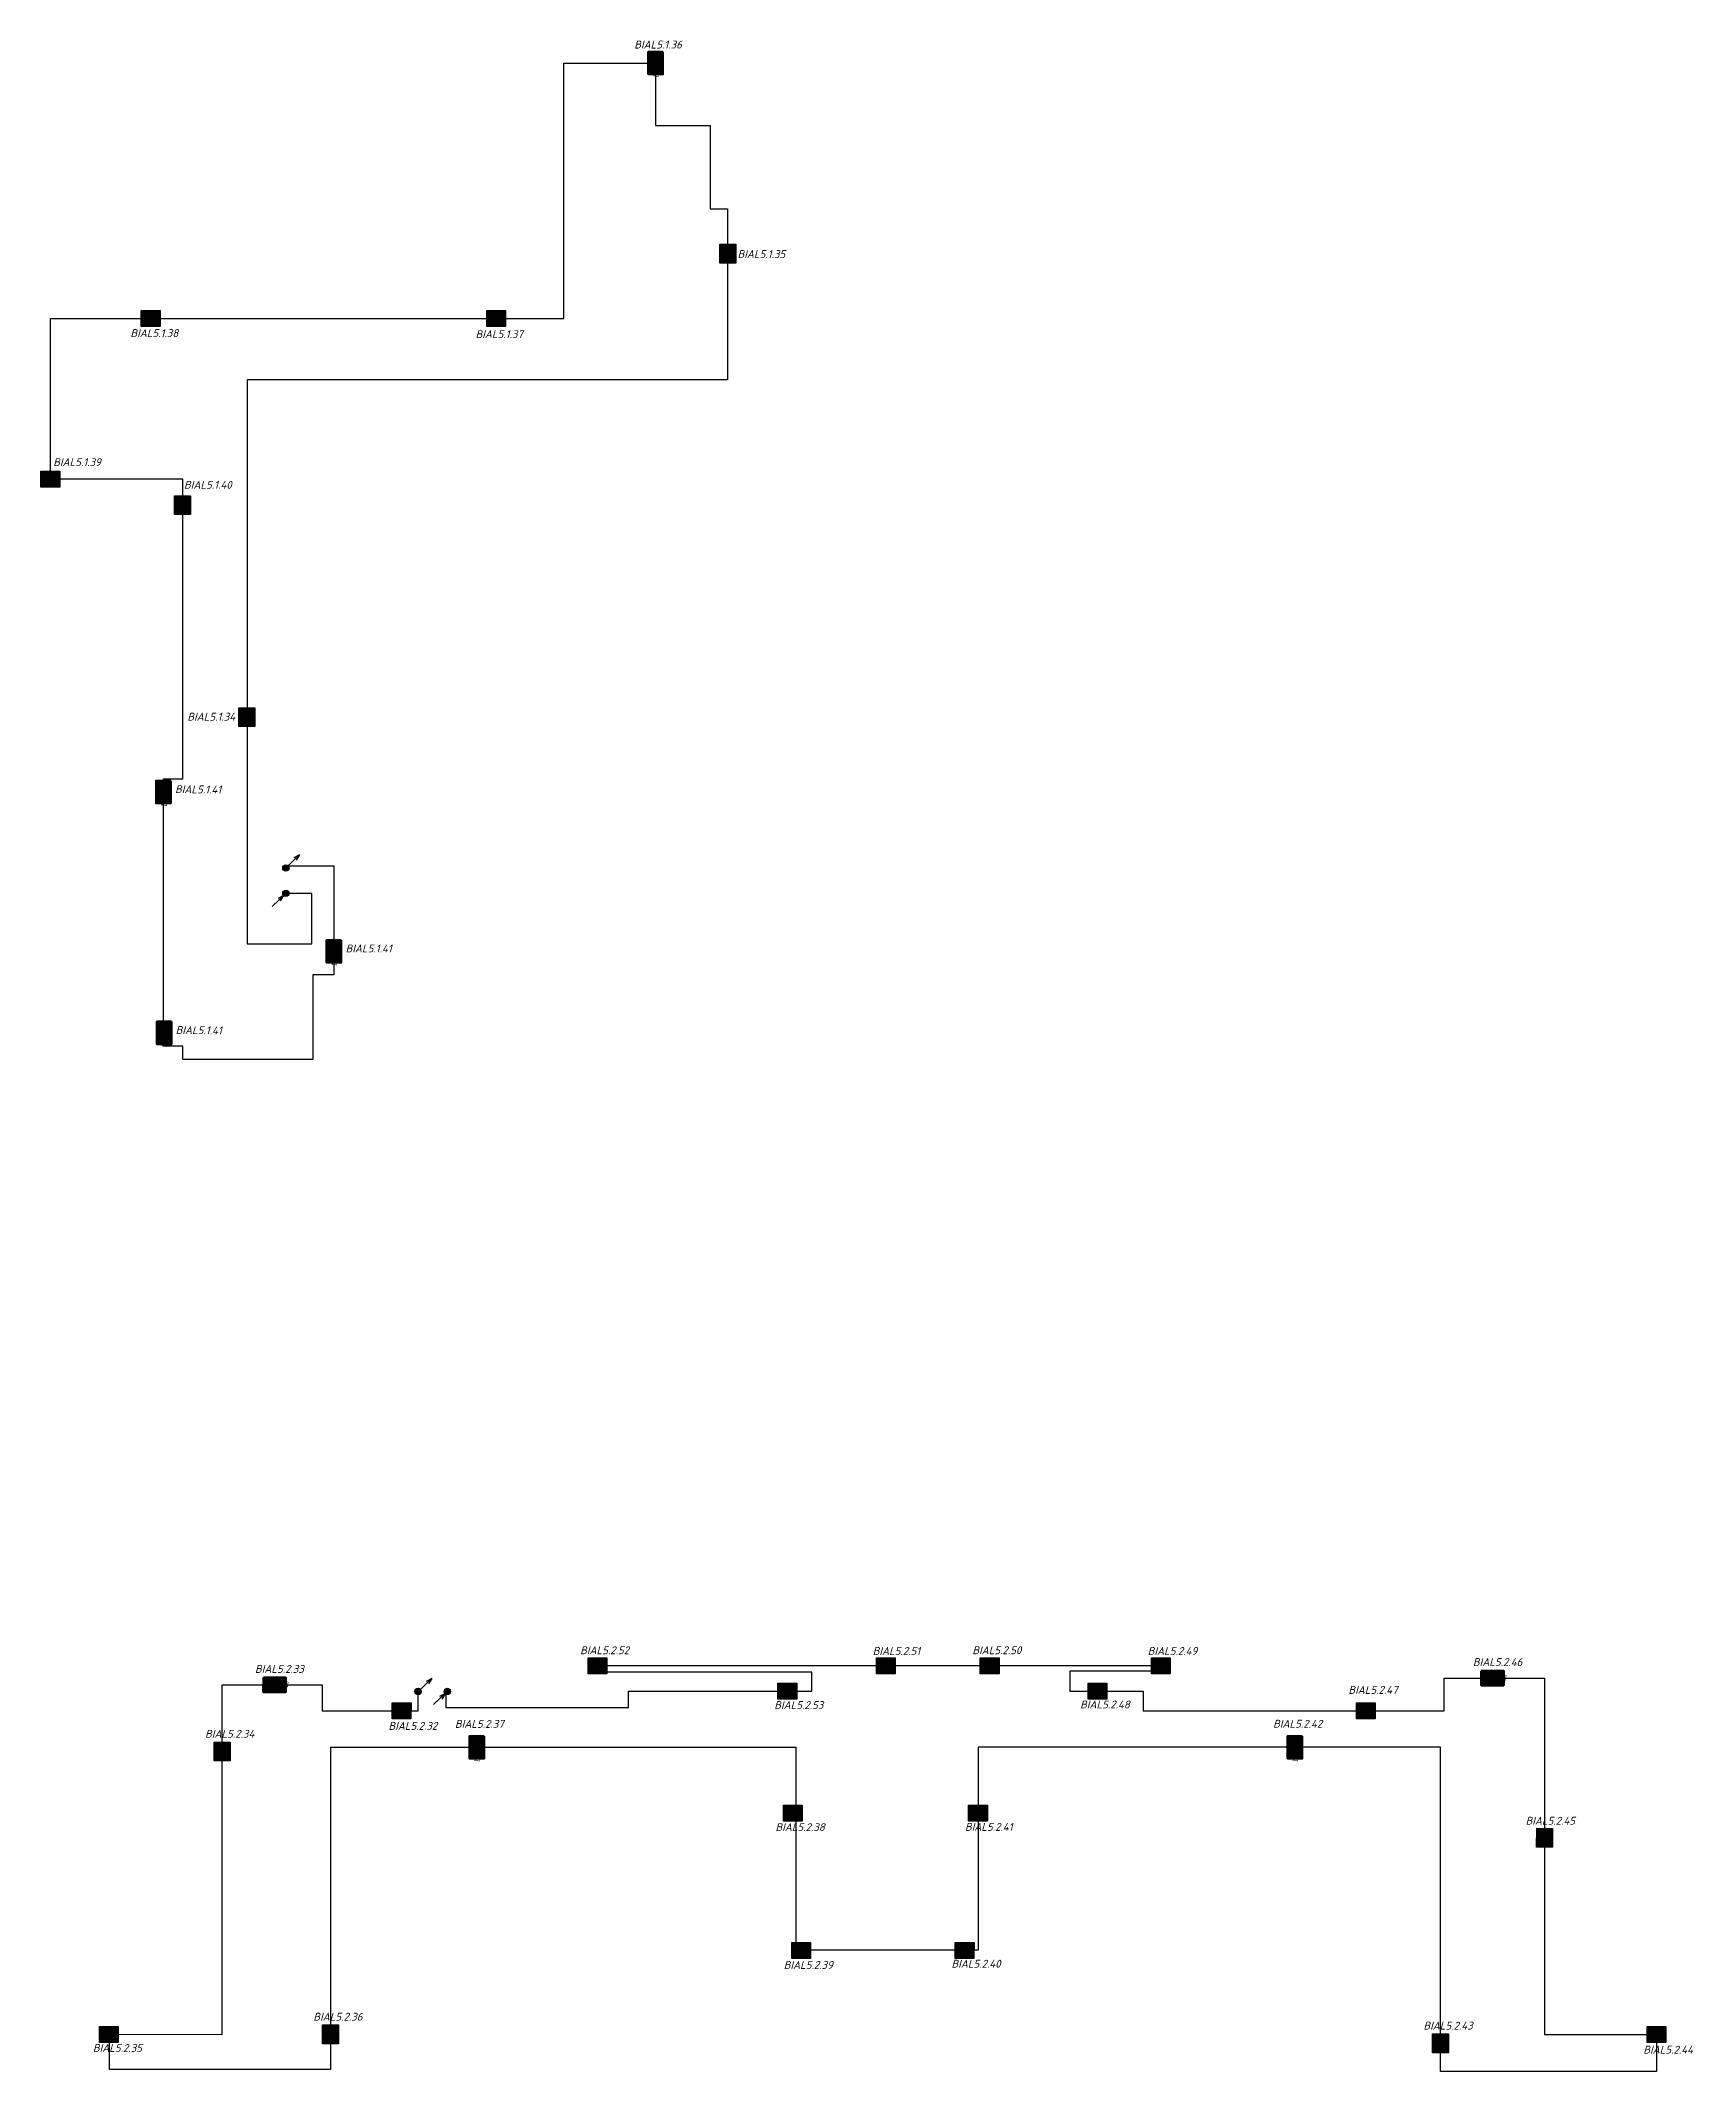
# Model space of a CAD drawing. Extents: x -36024 to 901374, y -269512 to -2349.
# Drawn here: x 463767 to 516185, y -267671 to -203261 of the extents above; entities that cross this region are included whole.
import ezdxf

# ---------------------------------------------------------------- set-up
doc = ezdxf.new("R2010")
doc.units = 0
doc.header["$LTSCALE"] = 100
doc.linetypes.add('ACAD_ISO02W100', pattern=[15, 12, -3])
for name, color, linetype, lineweight in [('00-Штамп', 7, 'Continuous', 0), ('cc_ПС', 6, 'пс  -V-V-V-V-V-V-V-', 30), ('Радио', 5, 'Continuous', 30)]:
    doc.layers.add(name, color=color, linetype=linetype, lineweight=lineweight)
doc.layers.add('_СОУЭ Оповещение_световое', color=1, linetype='Continuous')
doc.layers.add('ODG - Проводка', color=3, linetype='Continuous')
doc.styles.add('OlympDesign', font='isocpeui.ttf', dxfattribs={"height": 250})
doc.styles.get("Standard").update_dxf_attribs({"font": 'arial.ttf'})
doc.linetypes.add('пс  -V-V-V-V-V-V-V-', pattern='A,20,-0.2,["V",Standard,S=3,R=0,X=1,Y=-1.5],-5', length=25.2)

# ---------------------------------------------------------------- blocks, each defined once
blk = doc.blocks.new('*U120')
at = {"linetype": 'Continuous', "lineweight": 20, "true_color": 0xffffff}
h = blk.add_hatch(color=7, dxfattribs=at)
h.dxf.hatch_style = 1
h.paths.add_polyline_path([(200, -972), (200, 39), (-994, 39), (-994, -972)])
at = {"color": 1, "linetype": 'Continuous', "lineweight": 30}
blk.add_lwpolyline([(-992, 40), (202, 40), (202, -972), (-992, -972)], close=True, dxfattribs=at)
blk.add_lwpolyline([(124, -448, 0, 244, 0), (-364, -448, 0, 0, 0), (-890, -448, 0, 0, 0)], format="xyseb", dxfattribs=at)
at = {"style": 'OlympDesign'}
blk.add_attdef('НУМЕРАЦИЯ', (-1495, 611), '', height=500, dxfattribs=at)
at = {"color": 6, "lineweight": 20, "style": 'OlympDesign', "flags": 1}
for tag, p in [('ПОМЕЩЕНИЕ', (1645, -43)), ('ИД', (2550, -400))]:
    blk.add_attdef(tag, p, '', height=250, dxfattribs=at)
at = {"color": 2, "linetype": 'Continuous', "lineweight": 30, "style": 'OlympDesign', "width": 0.8, "flags": 1}
blk.add_attdef('ID', (2010, -411), '', height=250, dxfattribs=at)
blk = doc.blocks.new('*U121')
at = {"linetype": 'Continuous', "lineweight": 20, "true_color": 0xffffff}
h = blk.add_hatch(color=7, dxfattribs=at)
h.dxf.hatch_style = 1
h.paths.add_polyline_path([(-15, 709), (-15, -223), (1418, -210), (1418, 722)])
at = {"color": 1, "linetype": 'Continuous', "lineweight": 50}
blk.add_lwpolyline([(-15, 709), (1418, 722), (1418, -210), (-15, -223)], close=True, dxfattribs=at)
at = {"color": 1, "linetype": 'Continuous', "lineweight": 30, "insert": (100, 455), "char_height": 300, "attachment_point": 1, "style": 'OlympDesign'}
blk.add_mtext_dynamic_manual_height_columns('ВЫХОД', width=642.49, gutter_width=25, heights=[0], dxfattribs=at)
at = {"style": 'OlympDesign'}
blk.add_attdef('НУМЕРАЦИЯ', (-547, 1004), '', height=500, rotation=90, dxfattribs=at)
at = {"color": 6, "lineweight": 20, "style": 'OlympDesign', "flags": 1}
for tag, p in [('ПОМЕЩЕНИЕ', (1645, -43)), ('ИД', (2550, -400))]:
    blk.add_attdef(tag, p, '', height=250, dxfattribs=at)
blk = doc.blocks.new('*U122')
at = {"linetype": 'Continuous', "lineweight": 20, "true_color": 0xffffff}
h = blk.add_hatch(color=7, dxfattribs=at)
h.dxf.hatch_style = 1
h.paths.add_polyline_path([(200, -972), (200, 39), (-994, 39), (-994, -972)])
at = {"color": 1, "linetype": 'Continuous', "lineweight": 30}
blk.add_lwpolyline([(-992, 40), (202, 40), (202, -972), (-992, -972)], close=True, dxfattribs=at)
blk.add_lwpolyline([(124, -448, 0, 244, 0), (-364, -448, 0, 0, 0), (-890, -448, 0, 0, 0)], format="xyseb", dxfattribs=at)
at = {"style": 'OlympDesign'}
blk.add_attdef('НУМЕРАЦИЯ', (473, 611), '', height=500, dxfattribs=at)
at = {"color": 6, "lineweight": 20, "style": 'OlympDesign', "flags": 1}
for tag, p in [('ПОМЕЩЕНИЕ', (1645, -43)), ('ИД', (2550, -400))]:
    blk.add_attdef(tag, p, '', height=250, dxfattribs=at)
at = {"color": 2, "linetype": 'Continuous', "lineweight": 30, "style": 'OlympDesign', "width": 0.8, "flags": 1}
blk.add_attdef('ID', (2010, -411), '', height=250, dxfattribs=at)
blk = doc.blocks.new('*U123')
at = {"linetype": 'Continuous', "lineweight": 20, "true_color": 0xffffff}
h = blk.add_hatch(color=7, dxfattribs=at)
h.dxf.hatch_style = 1
h.paths.add_polyline_path([(196, -973), (201, 39), (-994, 43), (-998, -968)])
at = {"color": 1, "linetype": 'Continuous', "lineweight": 30}
blk.add_lwpolyline([(-994, 43), (201, 39), (196, -973), (-998, -968)], close=True, dxfattribs=at)
blk.add_lwpolyline([(-889, -440, 0, 244, 0), (-401, -442, 0, 0, 0), (125, -444, 0, 0, 0)], format="xyseb", dxfattribs=at)
at = {"color": 6, "lineweight": 20, "style": 'OlympDesign', "flags": 1}
for tag, p in [('ПОМЕЩЕНИЕ', (1643, -44)), ('ИД', (2549, -401))]:
    blk.add_attdef(tag, p, '', height=250, dxfattribs=at)
at = {"style": 'OlympDesign'}
blk.add_attdef('НУМЕРАЦИЯ', (-1228, -1671), '', height=500, dxfattribs=at)
at = {"color": 2, "linetype": 'Continuous', "lineweight": 30, "style": 'OlympDesign', "width": 0.8, "flags": 1}
blk.add_attdef('ID', (2008, -419), '', height=250, rotation=359.76857, dxfattribs=at)
blk = doc.blocks.new('*U124')
at = {"linetype": 'Continuous', "lineweight": 20, "true_color": 0xffffff}
h = blk.add_hatch(color=7, dxfattribs=at)
h.dxf.hatch_style = 1
h.paths.add_polyline_path([(-15, 709), (-15, -223), (1418, -210), (1418, 722)])
at = {"color": 1, "linetype": 'Continuous', "lineweight": 50}
blk.add_lwpolyline([(-15, 709), (1418, 722), (1418, -210), (-15, -223)], close=True, dxfattribs=at)
at = {"color": 1, "linetype": 'Continuous', "lineweight": 30, "insert": (100, 455), "char_height": 300, "attachment_point": 1, "style": 'OlympDesign'}
blk.add_mtext_dynamic_manual_height_columns('ВЫХОД', width=642.49, gutter_width=25, heights=[0], dxfattribs=at)
at = {"style": 'OlympDesign'}
blk.add_attdef('НУМЕРАЦИЯ', (-527, -1142), '', height=500, rotation=90, dxfattribs=at)
at = {"color": 6, "lineweight": 20, "style": 'OlympDesign', "flags": 1}
for tag, p in [('ПОМЕЩЕНИЕ', (1645, -43)), ('ИД', (2550, -400))]:
    blk.add_attdef(tag, p, '', height=250, dxfattribs=at)
blk = doc.blocks.new('*U130')
at = {"linetype": 'Continuous', "lineweight": 20, "true_color": 0xffffff}
h = blk.add_hatch(color=7, dxfattribs=at)
h.dxf.hatch_style = 1
h.paths.add_polyline_path([(200, -972), (200, 39), (-994, 39), (-994, -972)])
at = {"color": 1, "linetype": 'Continuous', "lineweight": 30}
blk.add_lwpolyline([(-992, 40), (202, 40), (202, -972), (-992, -972)], close=True, dxfattribs=at)
blk.add_lwpolyline([(124, -448, 0, 244, 0), (-364, -448, 0, 0, 0), (-890, -448, 0, 0, 0)], format="xyseb", dxfattribs=at)
at = {"color": 6, "lineweight": 20, "style": 'OlympDesign', "flags": 1}
for tag, p in [('ПОМЕЩЕНИЕ', (1645, -43)), ('ИД', (2550, -400))]:
    blk.add_attdef(tag, p, '', height=250, dxfattribs=at)
at = {"style": 'OlympDesign'}
blk.add_attdef('НУМЕРАЦИЯ', (-1408, -1565), '', height=500, dxfattribs=at)
at = {"color": 2, "linetype": 'Continuous', "lineweight": 30, "style": 'OlympDesign', "width": 0.8, "flags": 1}
blk.add_attdef('ID', (2010, -411), '', height=250, dxfattribs=at)
blk = doc.blocks.new('*U126')
at = {"linetype": 'Continuous', "lineweight": 20, "true_color": 0xffffff}
h = blk.add_hatch(color=7, dxfattribs=at)
h.dxf.hatch_style = 1
h.paths.add_polyline_path([(196, -973), (201, 39), (-994, 43), (-998, -968)])
at = {"color": 1, "linetype": 'Continuous', "lineweight": 30}
blk.add_lwpolyline([(-994, 43), (201, 39), (196, -973), (-998, -968)], close=True, dxfattribs=at)
blk.add_lwpolyline([(-889, -440, 0, 244, 0), (-401, -442, 0, 0, 0), (125, -444, 0, 0, 0)], format="xyseb", dxfattribs=at)
at = {"style": 'OlympDesign'}
blk.add_attdef('НУМЕРАЦИЯ', (-1228, 227), '', height=500, dxfattribs=at)
at = {"color": 6, "lineweight": 20, "style": 'OlympDesign', "flags": 1}
for tag, p in [('ПОМЕЩЕНИЕ', (1643, -44)), ('ИД', (2549, -401))]:
    blk.add_attdef(tag, p, '', height=250, dxfattribs=at)
at = {"color": 2, "linetype": 'Continuous', "lineweight": 30, "style": 'OlympDesign', "width": 0.8, "flags": 1}
blk.add_attdef('ID', (2008, -419), '', height=250, rotation=359.76857, dxfattribs=at)
blk = doc.blocks.new('*U127')
at = {"linetype": 'Continuous', "lineweight": 20, "true_color": 0xffffff}
h = blk.add_hatch(color=7, dxfattribs=at)
h.dxf.hatch_style = 1
h.paths.add_polyline_path([(200, -972), (200, 39), (-994, 39), (-994, -972)])
at = {"color": 1, "linetype": 'Continuous', "lineweight": 30}
blk.add_lwpolyline([(-992, 40), (202, 40), (202, -972), (-992, -972)], close=True, dxfattribs=at)
blk.add_lwpolyline([(124, -448, 0, 244, 0), (-364, -448, 0, 0, 0), (-890, -448, 0, 0, 0)], format="xyseb", dxfattribs=at)
at = {"style": 'OlympDesign'}
blk.add_attdef('НУМЕРАЦИЯ', (-1495, 272), '', height=500, dxfattribs=at)
at = {"color": 6, "lineweight": 20, "style": 'OlympDesign', "flags": 1}
for tag, p in [('ПОМЕЩЕНИЕ', (1645, -43)), ('ИД', (2550, -400))]:
    blk.add_attdef(tag, p, '', height=250, dxfattribs=at)
at = {"color": 2, "linetype": 'Continuous', "lineweight": 30, "style": 'OlympDesign', "width": 0.8, "flags": 1}
blk.add_attdef('ID', (2010, -411), '', height=250, dxfattribs=at)
blk = doc.blocks.new('*U128')
at = {"linetype": 'Continuous', "lineweight": 20, "true_color": 0xffffff}
h = blk.add_hatch(color=7, dxfattribs=at)
h.dxf.hatch_style = 1
h.paths.add_polyline_path([(196, -973), (201, 39), (-994, 43), (-998, -968)])
at = {"color": 1, "linetype": 'Continuous', "lineweight": 30}
blk.add_lwpolyline([(-994, 43), (201, 39), (196, -973), (-998, -968)], close=True, dxfattribs=at)
blk.add_lwpolyline([(-889, -440, 0, 244, 0), (-401, -442, 0, 0, 0), (125, -444, 0, 0, 0)], format="xyseb", dxfattribs=at)
at = {"color": 6, "lineweight": 20, "style": 'OlympDesign', "flags": 1}
for tag, p in [('ПОМЕЩЕНИЕ', (1643, -44)), ('ИД', (2549, -401))]:
    blk.add_attdef(tag, p, '', height=250, dxfattribs=at)
at = {"style": 'OlympDesign'}
blk.add_attdef('НУМЕРАЦИЯ', (-1228, -1595), '', height=500, dxfattribs=at)
at = {"color": 2, "linetype": 'Continuous', "lineweight": 30, "style": 'OlympDesign', "width": 0.8, "flags": 1}
blk.add_attdef('ID', (2008, -419), '', height=250, rotation=359.76857, dxfattribs=at)
blk = doc.blocks.new('*U129')
at = {"linetype": 'Continuous', "lineweight": 20, "true_color": 0xffffff}
h = blk.add_hatch(color=7, dxfattribs=at)
h.dxf.hatch_style = 1
h.paths.add_polyline_path([(200, -972), (200, 39), (-994, 39), (-994, -972)])
at = {"color": 1, "linetype": 'Continuous', "lineweight": 30}
blk.add_lwpolyline([(-992, 40), (202, 40), (202, -972), (-992, -972)], close=True, dxfattribs=at)
blk.add_lwpolyline([(124, -448, 0, 244, 0), (-364, -448, 0, 0, 0), (-890, -448, 0, 0, 0)], format="xyseb", dxfattribs=at)
at = {"color": 6, "lineweight": 20, "style": 'OlympDesign', "flags": 1}
for tag, p in [('ПОМЕЩЕНИЕ', (1645, -43)), ('ИД', (2550, -400))]:
    blk.add_attdef(tag, p, '', height=250, dxfattribs=at)
at = {"style": 'OlympDesign'}
blk.add_attdef('НУМЕРАЦИЯ', (-1495, -1557), '', height=500, dxfattribs=at)
at = {"color": 2, "linetype": 'Continuous', "lineweight": 30, "style": 'OlympDesign', "width": 0.8, "flags": 1}
blk.add_attdef('ID', (2010, -411), '', height=250, dxfattribs=at)
blk = doc.blocks.new('*U198')
at = {"linetype": 'Continuous', "lineweight": 20, "true_color": 0xffffff}
h = blk.add_hatch(color=7, dxfattribs=at)
h.dxf.hatch_style = 1
h.paths.add_polyline_path([(-15, 709), (-15, -223), (1418, -210), (1418, 722)])
at = {"color": 1, "linetype": 'Continuous', "lineweight": 50}
blk.add_lwpolyline([(-15, 709), (1418, 722), (1418, -210), (-15, -223)], close=True, dxfattribs=at)
at = {"color": 1, "linetype": 'Continuous', "lineweight": 30, "insert": (100, 455), "char_height": 300, "attachment_point": 1, "style": 'OlympDesign'}
blk.add_mtext_dynamic_manual_height_columns('ВЫХОД', width=642.49, gutter_width=25, heights=[0], dxfattribs=at)
at = {"style": 'OlympDesign'}
blk.add_attdef('НУМЕРАЦИЯ', (-209, -1113), '', height=500, rotation=90, dxfattribs=at)
at = {"color": 6, "lineweight": 20, "style": 'OlympDesign', "flags": 1}
for tag, p in [('ПОМЕЩЕНИЕ', (1645, -43)), ('ИД', (2550, -400))]:
    blk.add_attdef(tag, p, '', height=250, dxfattribs=at)
blk = doc.blocks.new('*U166')
at = {"linetype": 'Continuous', "lineweight": 20, "true_color": 0xffffff}
h = blk.add_hatch(color=7, dxfattribs=at)
h.dxf.hatch_style = 1
h.paths.add_polyline_path([(-15, 709), (-15, -223), (1418, -210), (1418, 722)])
at = {"color": 1, "linetype": 'Continuous', "lineweight": 50}
blk.add_lwpolyline([(-15, 709), (1418, 722), (1418, -210), (-15, -223)], close=True, dxfattribs=at)
at = {"color": 1, "linetype": 'Continuous', "lineweight": 30, "insert": (100, 455), "char_height": 300, "attachment_point": 1, "style": 'OlympDesign'}
blk.add_mtext_dynamic_manual_height_columns('ВЫХОД', width=642.49, gutter_width=25, heights=[0], dxfattribs=at)
at = {"style": 'OlympDesign'}
blk.add_attdef('НУМЕРАЦИЯ', (759, 987), '', height=500, rotation=90, dxfattribs=at)
at = {"color": 6, "lineweight": 20, "style": 'OlympDesign', "flags": 1}
for tag, p in [('ПОМЕЩЕНИЕ', (1645, -43)), ('ИД', (2550, -400))]:
    blk.add_attdef(tag, p, '', height=250, dxfattribs=at)
blk = doc.blocks.new('*U199')
at = {"linetype": 'Continuous', "lineweight": 20, "true_color": 0xffffff}
h = blk.add_hatch(color=7, dxfattribs=at)
h.dxf.hatch_style = 1
h.paths.add_polyline_path([(200, -972), (200, 39), (-994, 39), (-994, -972)])
at = {"color": 1, "linetype": 'Continuous', "lineweight": 30}
blk.add_lwpolyline([(-992, 40), (202, 40), (202, -972), (-992, -972)], close=True, dxfattribs=at)
blk.add_lwpolyline([(124, -448, 0, 244, 0), (-364, -448, 0, 0, 0), (-890, -448, 0, 0, 0)], format="xyseb", dxfattribs=at)
at = {"color": 6, "lineweight": 20, "style": 'OlympDesign', "flags": 1}
for tag, p in [('ПОМЕЩЕНИЕ', (1645, -43)), ('ИД', (2550, -400))]:
    blk.add_attdef(tag, p, '', height=250, dxfattribs=at)
at = {"style": 'OlympDesign'}
blk.add_attdef('НУМЕРАЦИЯ', (-671, -1085), '', height=500, dxfattribs=at)
at = {"color": 2, "linetype": 'Continuous', "lineweight": 30, "style": 'OlympDesign', "width": 0.8, "flags": 1}
blk.add_attdef('ID', (2010, -411), '', height=250, dxfattribs=at)
blk = doc.blocks.new('*U195')
at = {"linetype": 'Continuous', "lineweight": 20, "true_color": 0xffffff}
h = blk.add_hatch(color=7, dxfattribs=at)
h.dxf.hatch_style = 1
h.paths.add_polyline_path([(200, -972), (200, 39), (-994, 39), (-994, -972)])
at = {"color": 1, "linetype": 'Continuous', "lineweight": 30}
blk.add_lwpolyline([(-992, 40), (202, 40), (202, -972), (-992, -972)], close=True, dxfattribs=at)
blk.add_lwpolyline([(124, -448, 0, 244, 0), (-364, -448, 0, 0, 0), (-890, -448, 0, 0, 0)], format="xyseb", dxfattribs=at)
at = {"style": 'OlympDesign'}
blk.add_attdef('НУМЕРАЦИЯ', (-213, 368), '', height=500, dxfattribs=at)
at = {"color": 6, "lineweight": 20, "style": 'OlympDesign', "flags": 1}
for tag, p in [('ПОМЕЩЕНИЕ', (1645, -43)), ('ИД', (2550, -400))]:
    blk.add_attdef(tag, p, '', height=250, dxfattribs=at)
at = {"color": 2, "linetype": 'Continuous', "lineweight": 30, "style": 'OlympDesign', "width": 0.8, "flags": 1}
blk.add_attdef('ID', (2010, -411), '', height=250, dxfattribs=at)
blk = doc.blocks.new('*U196')
at = {"linetype": 'Continuous', "lineweight": 20, "true_color": 0xffffff}
h = blk.add_hatch(color=7, dxfattribs=at)
h.dxf.hatch_style = 1
h.paths.add_polyline_path([(200, -972), (200, 39), (-994, 39), (-994, -972)])
at = {"color": 1, "linetype": 'Continuous', "lineweight": 30}
blk.add_lwpolyline([(-992, 40), (202, 40), (202, -972), (-992, -972)], close=True, dxfattribs=at)
blk.add_lwpolyline([(124, -448, 0, 244, 0), (-364, -448, 0, 0, 0), (-890, -448, 0, 0, 0)], format="xyseb", dxfattribs=at)
at = {"color": 6, "lineweight": 20, "style": 'OlympDesign', "flags": 1}
for tag, p in [('ПОМЕЩЕНИЕ', (1645, -43)), ('ИД', (2550, -400))]:
    blk.add_attdef(tag, p, '', height=250, dxfattribs=at)
at = {"style": 'OlympDesign'}
blk.add_attdef('НУМЕРАЦИЯ', (-1679, -1634), '', height=500, dxfattribs=at)
at = {"color": 2, "linetype": 'Continuous', "lineweight": 30, "style": 'OlympDesign', "width": 0.8, "flags": 1}
blk.add_attdef('ID', (2010, -411), '', height=250, dxfattribs=at)
blk = doc.blocks.new('*U197')
at = {"linetype": 'Continuous', "lineweight": 20, "true_color": 0xffffff}
h = blk.add_hatch(color=7, dxfattribs=at)
h.dxf.hatch_style = 1
h.paths.add_polyline_path([(200, -972), (200, 39), (-994, 39), (-994, -972)])
at = {"color": 1, "linetype": 'Continuous', "lineweight": 30}
blk.add_lwpolyline([(-992, 40), (202, 40), (202, -972), (-992, -972)], close=True, dxfattribs=at)
blk.add_lwpolyline([(124, -448, 0, 244, 0), (-364, -448, 0, 0, 0), (-890, -448, 0, 0, 0)], format="xyseb", dxfattribs=at)
at = {"color": 6, "lineweight": 20, "style": 'OlympDesign', "flags": 1}
for tag, p in [('ПОМЕЩЕНИЕ', (1645, -43)), ('ИД', (2550, -400))]:
    blk.add_attdef(tag, p, '', height=250, dxfattribs=at)
at = {"style": 'OlympDesign'}
blk.add_attdef('НУМЕРАЦИЯ', (-1701, -1702), '', height=500, dxfattribs=at)
at = {"color": 2, "linetype": 'Continuous', "lineweight": 30, "style": 'OlympDesign', "width": 0.8, "flags": 1}
blk.add_attdef('ID', (2010, -411), '', height=250, dxfattribs=at)
blk = doc.blocks.new('*U194')
at = {"linetype": 'Continuous', "lineweight": 20, "true_color": 0xffffff}
h = blk.add_hatch(color=7, dxfattribs=at)
h.dxf.hatch_style = 1
h.paths.add_polyline_path([(200, -972), (200, 39), (-994, 39), (-994, -972)])
at = {"color": 1, "linetype": 'Continuous', "lineweight": 30}
blk.add_lwpolyline([(-992, 40), (202, 40), (202, -972), (-992, -972)], close=True, dxfattribs=at)
blk.add_lwpolyline([(124, -448, 0, 244, 0), (-364, -448, 0, 0, 0), (-890, -448, 0, 0, 0)], format="xyseb", dxfattribs=at)
at = {"style": 'OlympDesign'}
blk.add_attdef('НУМЕРАЦИЯ', (-1433, -368), '', height=500, dxfattribs=at)
at = {"color": 6, "lineweight": 20, "style": 'OlympDesign', "flags": 1}
for tag, p in [('ПОМЕЩЕНИЕ', (1645, -43)), ('ИД', (2550, -400))]:
    blk.add_attdef(tag, p, '', height=250, dxfattribs=at)
at = {"color": 2, "linetype": 'Continuous', "lineweight": 30, "style": 'OlympDesign', "width": 0.8, "flags": 1}
blk.add_attdef('ID', (2010, -411), '', height=250, dxfattribs=at)
blk = doc.blocks.new('*U165')
at = {"linetype": 'Continuous', "lineweight": 20, "true_color": 0xffffff}
h = blk.add_hatch(color=7, dxfattribs=at)
h.dxf.hatch_style = 1
h.paths.add_polyline_path([(200, -972), (200, 39), (-994, 39), (-994, -972)])
at = {"color": 1, "linetype": 'Continuous', "lineweight": 30}
blk.add_lwpolyline([(-992, 40), (202, 40), (202, -972), (-992, -972)], close=True, dxfattribs=at)
blk.add_lwpolyline([(124, -448, 0, 244, 0), (-364, -448, 0, 0, 0), (-890, -448, 0, 0, 0)], format="xyseb", dxfattribs=at)
at = {"color": 6, "lineweight": 20, "style": 'OlympDesign', "flags": 1}
for tag, p in [('ПОМЕЩЕНИЕ', (1645, -43)), ('ИД', (2550, -400))]:
    blk.add_attdef(tag, p, '', height=250, dxfattribs=at)
at = {"color": 2, "linetype": 'Continuous', "lineweight": 30, "style": 'OlympDesign', "width": 0.8, "flags": 1}
blk.add_attdef('ID', (2010, -411), '', height=250, dxfattribs=at)
at = {"style": 'OlympDesign'}
blk.add_attdef('НУМЕРАЦИЯ', (-170, -4244), '', height=500, dxfattribs=at)
blk = doc.blocks.new('*U90')
at = {"layer": 'ODG - Проводка'}
h = blk.add_hatch(color=0, dxfattribs=at)
edge = h.paths.add_edge_path()
edge.add_arc((0, 0), 50, 0, 360)
at = {"layer": 'ODG - Проводка', "color": 0}
for points in [[(0, 0), (212, 212)], [(35, 35), (85, 122)], [(35, 35), (122, 85)]]:
    blk.add_lwpolyline(points, dxfattribs=at)
blk.add_circle((0, 0), 50, dxfattribs=at)
blk = doc.blocks.new('*U153')
at = {"linetype": 'Continuous', "lineweight": 20, "true_color": 0xffffff}
h = blk.add_hatch(color=7, dxfattribs=at)
h.dxf.hatch_style = 1
h.paths.add_polyline_path([(200, -972), (200, 39), (-994, 39), (-994, -972)])
at = {"color": 1, "linetype": 'Continuous', "lineweight": 30}
blk.add_lwpolyline([(-992, 40), (202, 40), (202, -972), (-992, -972)], close=True, dxfattribs=at)
blk.add_lwpolyline([(124, -448, 0, 244, 0), (-364, -448, 0, 0, 0), (-890, -448, 0, 0, 0)], format="xyseb", dxfattribs=at)
at = {"color": 6, "lineweight": 20, "style": 'OlympDesign', "flags": 1}
for tag, p in [('ПОМЕЩЕНИЕ', (1645, -43)), ('ИД', (2550, -400))]:
    blk.add_attdef(tag, p, '', height=250, dxfattribs=at)
at = {"style": 'OlympDesign'}
blk.add_attdef('НУМЕРАЦИЯ', (-1495, -1640), '', height=500, dxfattribs=at)
at = {"color": 2, "linetype": 'Continuous', "lineweight": 30, "style": 'OlympDesign', "width": 0.8, "flags": 1}
blk.add_attdef('ID', (2010, -411), '', height=250, dxfattribs=at)
blk = doc.blocks.new('*U152')
at = {"linetype": 'Continuous', "lineweight": 20, "true_color": 0xffffff}
h = blk.add_hatch(color=7, dxfattribs=at)
h.dxf.hatch_style = 1
h.paths.add_polyline_path([(196, -973), (201, 39), (-994, 43), (-998, -968)])
at = {"color": 1, "linetype": 'Continuous', "lineweight": 30}
blk.add_lwpolyline([(-994, 43), (201, 39), (196, -973), (-998, -968)], close=True, dxfattribs=at)
blk.add_lwpolyline([(-889, -440, 0, 244, 0), (-401, -442, 0, 0, 0), (125, -444, 0, 0, 0)], format="xyseb", dxfattribs=at)
at = {"color": 6, "lineweight": 20, "style": 'OlympDesign', "flags": 1}
for tag, p in [('ПОМЕЩЕНИЕ', (1643, -44)), ('ИД', (2549, -401))]:
    blk.add_attdef(tag, p, '', height=250, dxfattribs=at)
at = {"style": 'OlympDesign'}
blk.add_attdef('НУМЕРАЦИЯ', (-1228, -1559), '', height=500, dxfattribs=at)
at = {"color": 2, "linetype": 'Continuous', "lineweight": 30, "style": 'OlympDesign', "width": 0.8, "flags": 1}
blk.add_attdef('ID', (2008, -419), '', height=250, rotation=359.76857, dxfattribs=at)
blk = doc.blocks.new('*U155')
at = {"linetype": 'Continuous', "lineweight": 20, "true_color": 0xffffff}
h = blk.add_hatch(color=7, dxfattribs=at)
h.dxf.hatch_style = 1
h.paths.add_polyline_path([(196, -973), (201, 39), (-994, 43), (-998, -968)])
at = {"color": 1, "linetype": 'Continuous', "lineweight": 30}
blk.add_lwpolyline([(-994, 43), (201, 39), (196, -973), (-998, -968)], close=True, dxfattribs=at)
blk.add_lwpolyline([(-889, -440, 0, 244, 0), (-401, -442, 0, 0, 0), (125, -444, 0, 0, 0)], format="xyseb", dxfattribs=at)
at = {"color": 6, "lineweight": 20, "style": 'OlympDesign', "flags": 1}
for tag, p in [('ПОМЕЩЕНИЕ', (1643, -44)), ('ИД', (2549, -401))]:
    blk.add_attdef(tag, p, '', height=250, dxfattribs=at)
at = {"style": 'OlympDesign'}
blk.add_attdef('НУМЕРАЦИЯ', (-1228, -1580), '', height=500, dxfattribs=at)
at = {"color": 2, "linetype": 'Continuous', "lineweight": 30, "style": 'OlympDesign', "width": 0.8, "flags": 1}
blk.add_attdef('ID', (2008, -419), '', height=250, rotation=359.76857, dxfattribs=at)
blk = doc.blocks.new('*U154')
at = {"linetype": 'Continuous', "lineweight": 20, "true_color": 0xffffff}
h = blk.add_hatch(color=7, dxfattribs=at)
h.dxf.hatch_style = 1
h.paths.add_polyline_path([(200, -972), (200, 39), (-994, 39), (-994, -972)])
at = {"color": 1, "linetype": 'Continuous', "lineweight": 30}
blk.add_lwpolyline([(-992, 40), (202, 40), (202, -972), (-992, -972)], close=True, dxfattribs=at)
blk.add_lwpolyline([(124, -448, 0, 244, 0), (-364, -448, 0, 0, 0), (-890, -448, 0, 0, 0)], format="xyseb", dxfattribs=at)
at = {"color": 6, "lineweight": 20, "style": 'OlympDesign', "flags": 1}
for tag, p in [('ПОМЕЩЕНИЕ', (1645, -43)), ('ИД', (2550, -400))]:
    blk.add_attdef(tag, p, '', height=250, dxfattribs=at)
at = {"style": 'OlympDesign'}
blk.add_attdef('НУМЕРАЦИЯ', (-1495, -1597), '', height=500, dxfattribs=at)
at = {"color": 2, "linetype": 'Continuous', "lineweight": 30, "style": 'OlympDesign', "width": 0.8, "flags": 1}
blk.add_attdef('ID', (2010, -411), '', height=250, dxfattribs=at)
blk = doc.blocks.new('*U88')
at = {"layer": 'ODG - Проводка'}
h = blk.add_hatch(color=0, dxfattribs=at)
edge = h.paths.add_edge_path()
edge.add_arc((0, 0), 50, 0, 360)
at = {"layer": 'ODG - Проводка', "color": 0}
for points in [[(-212, -212), (0, 0)], [(-212, -212), (-162, -126)], [(-212, -212), (-126, -162)]]:
    blk.add_lwpolyline(points, dxfattribs=at)
blk.add_circle((0, 0), 50, dxfattribs=at)

msp = doc.modelspace()

# ---------------------------------------------------------------- linework, layer by layer
at = {"layer": 'cc_ПС', "color": 1, "linetype": 'ACAD_ISO02W100', "lineweight": 30, "ltscale": 30}
for points in [[(471544.3, -229435.7), (473071.3, -229435.7), (473071.3, -232891.6), (472400, -232891.6), (472400, -235577.6), (468276.4, -235577.6), (468276.4, -235154.2), (467661.3, -235154.2), (467661.3, -226670.5), (468276.4, -226670.5), (468276.4, -217172.8), (464076, -217172.8), (464076, -212078.6), (480359.2, -212078.6), (480359.2, -203971.4), (483271.3, -203971.4), (483271.3, -205956.2), (485000, -205956.2), (485000, -208592.7), (485552.5, -208592.7), (485552.5, -214018.5), (470316.6, -214018.5), (470316.6, -231906.5), (472374.1, -231906.5), (472374.1, -230307), (471544.3, -230307)], [(476619.6, -255620.2), (476619.6, -256132.5), (482413.1, -256132.5), (482413.1, -255614.8), (488226.5, -255614.8), (488226.5, -255006.1), (481428.8, -255006.1), (481428.8, -254797.1), (499425.3, -254797.1), (499425.3, -254973.6), (496407.3, -254973.6), (496407.3, -255613.6), (498737.8, -255613.6), (498737.8, -256234.8), (508285.6, -256234.8), (508285.6, -255197.2), (511467.9, -255197.2), (511467.9, -266502.3), (515012.5, -266502.3), (515012.5, -267670.6), (508162.4, -267670.6), (508162.4, -257388.9), (493496.5, -257388.9), (493496.5, -263824.5), (487732.3, -263824.5), (487732.3, -257397.5), (472956.6, -257397.5), (472956.6, -267616), (465947.5, -267616), (465947.5, -266494.5), (469522.4, -266503.6), (469522.4, -255413.9), (472694.2, -255413.9), (472694.2, -256236), (475738.5, -256236), (475738.5, -255620.2)]]:
    msp.add_lwpolyline(points, dxfattribs=at)

# ---------------------------------------------------------------- block references
at = {"layer": '_СОУЭ Оповещение_световое', "color": 4}
ref = msp.add_blockref('*U198', (483149.8, -203621.6), dxfattribs=dict(at, xscale=0.4999999999999984, yscale=0.4999999999999984, zscale=0.4999999999999984, rotation=269.4723474880294))
ref.add_attrib('НУМЕРАЦИЯ', 'BIAL5.1.36', (482594.5, -203512.1), dxfattribs={"layer": '00-Штамп', "color": 7, "height": 250, "style": 'OlympDesign'})
ref = msp.add_blockref('*U199', (485328.7, -209820.9), dxfattribs=dict(at, xscale=0.5, yscale=0.5, zscale=0.5, rotation=90))
ref.add_attrib('НУМЕРАЦИЯ', 'BIAL5.1.35', (485871, -210156.2), dxfattribs={"layer": '00-Штамп', "color": 7, "height": 250, "style": 'OlympDesign'})
ref = msp.add_blockref('*U196', (467456.6, -211845.6), dxfattribs=dict(at, xscale=0.5, yscale=0.5, zscale=0.5))
ref.add_attrib('НУМЕРАЦИЯ', 'BIAL5.1.38', (466616.8, -212662.5), dxfattribs={"layer": '00-Штамп', "color": 7, "height": 250, "style": 'OlympDesign'})
ref = msp.add_blockref('*U197', (478411.8, -211845.6), dxfattribs=dict(at, xscale=0.5, yscale=0.5, zscale=0.5))
ref.add_attrib('НУМЕРАЦИЯ', 'BIAL5.1.37', (477561.4, -212696.4), dxfattribs={"layer": '00-Штамп', "color": 7, "height": 250, "style": 'OlympDesign'})
ref = msp.add_blockref('*U195', (464273.4, -216939.9), dxfattribs=dict(at, xscale=0.5, yscale=0.5, zscale=0.5))
ref.add_attrib('НУМЕРАЦИЯ', 'BIAL5.1.39', (464167.1, -216755.9), dxfattribs={"layer": '00-Штамп', "color": 7, "height": 250, "style": 'OlympDesign'})
ref = msp.add_blockref('*U194', (468500.3, -218190.5), dxfattribs=dict(at, xscale=0.5, yscale=0.5, zscale=0.5, rotation=270))
ref.add_attrib('НУМЕРАЦИЯ', 'BIAL5.1.40', (468316.5, -217474), dxfattribs={"layer": '00-Штамп', "color": 7, "height": 250, "style": 'OlympDesign'})
ref = msp.add_blockref('*U165', (470544.4, -224914.3), dxfattribs=dict(at, xscale=0.5, yscale=0.5, zscale=0.5, rotation=270))
ref.add_attrib('НУМЕРАЦИЯ', 'BIAL5.1.34', (468422.4, -224829.4), dxfattribs={"layer": '00-Штамп', "color": 7, "height": 250, "style": 'OlympDesign'})
ref = msp.add_blockref('*U166', (467539.8, -226744.1), dxfattribs=dict(at, xscale=0.4999999999999982, yscale=0.4999999999999982, zscale=0.4999999999999982, rotation=269.4723474880294))
ref.add_attrib('НУМЕРАЦИЯ', 'BIAL5.1.41', (468029.9, -227128.2), dxfattribs={"layer": '00-Штамп', "color": 7, "height": 250, "rotation": 359.472347, "style": 'OlympDesign'})
ref = msp.add_blockref('*U166', (472949.8, -231796.6), dxfattribs=dict(at, xscale=0.4999999999999983, yscale=0.4999999999999983, zscale=0.4999999999999983, rotation=269.4723474880294))
ref.add_attrib('НУМЕРАЦИЯ', 'BIAL5.1.41', (473439.9, -232180.7), dxfattribs={"layer": '00-Штамп', "color": 7, "height": 250, "style": 'OlympDesign'})
ref = msp.add_blockref('*U166', (467559.8, -234381.1), dxfattribs=dict(at, xscale=0.4999999999999982, yscale=0.4999999999999982, zscale=0.4999999999999982, rotation=269.4723474880294))
ref.add_attrib('НУМЕРАЦИЯ', 'BIAL5.1.41', (468049.9, -234765.2), dxfattribs={"layer": '00-Штамп', "color": 7, "height": 250, "rotation": 359.472347, "style": 'OlympDesign'})
ref = msp.add_blockref('*U127', (481626.2, -254574.9), dxfattribs=dict(at, xscale=0.5, yscale=0.5, zscale=0.5))
ref.add_attrib('НУМЕРАЦИЯ', 'BIAL5.2.52', (480878.6, -254439), dxfattribs={"layer": '00-Штамп', "color": 7, "height": 250, "style": 'OlympDesign'})
ref = msp.add_blockref('*U126', (490771.8, -254575.4), dxfattribs=dict(at, xscale=0.5, yscale=0.5, zscale=0.5))
ref.add_attrib('НУМЕРАЦИЯ', 'BIAL5.2.51', (490157.6, -254462), dxfattribs={"layer": '00-Штамп', "color": 7, "height": 250, "style": 'OlympDesign'})
ref = msp.add_blockref('*U127', (494065.4, -254574.9), dxfattribs=dict(at, xscale=0.5, yscale=0.5, zscale=0.5))
ref.add_attrib('НУМЕРАЦИЯ', 'BIAL5.2.50', (493317.9, -254439), dxfattribs={"layer": '00-Штамп', "color": 7, "height": 250, "style": 'OlympDesign'})
ref = msp.add_blockref('*U126', (499494.4, -254575.4), dxfattribs=dict(at, xscale=0.5, yscale=0.5, zscale=0.5))
ref.add_attrib('НУМЕРАЦИЯ', 'BIAL5.2.49', (498880.3, -254462), dxfattribs={"layer": '00-Штамп', "color": 7, "height": 250, "style": 'OlympDesign'})
ref = msp.add_blockref('*U121', (470835.5, -255535.4), dxfattribs=dict(at, xscale=0.4999999999999996, yscale=0.4999999999999996, zscale=0.4999999999999996, rotation=359.4723474880294))
ref.add_attrib('НУМЕРАЦИЯ', 'BIAL5.2.33', (470566.7, -255031), dxfattribs={"layer": '00-Штамп', "color": 7, "height": 250, "style": 'OlympDesign'})
ref = msp.add_blockref('*U121', (509460.5, -255318.7), dxfattribs=dict(at, xscale=0.4999999999999997, yscale=0.4999999999999997, zscale=0.4999999999999997, rotation=359.4723474880294))
ref.add_attrib('НУМЕРАЦИЯ', 'BIAL5.2.46', (509191.8, -254814.3), dxfattribs={"layer": '00-Штамп', "color": 7, "height": 250, "style": 'OlympDesign'})
ref = msp.add_blockref('*U128', (487648.7, -255381.2), dxfattribs=dict(at, xscale=0.5, yscale=0.5, zscale=0.5))
ref.add_attrib('НУМЕРАЦИЯ', 'BIAL5.2.53', (487034.5, -256178.4), dxfattribs={"layer": '00-Штамп', "color": 7, "height": 250, "style": 'OlympDesign'})
ref = msp.add_blockref('*U129', (497482.5, -255380.6), dxfattribs=dict(at, xscale=0.5, yscale=0.5, zscale=0.5))
ref.add_attrib('НУМЕРАЦИЯ', 'BIAL5.2.48', (496735, -256159), dxfattribs={"layer": '00-Штамп', "color": 7, "height": 250, "style": 'OlympDesign'})
ref = msp.add_blockref('*U120', (505991.9, -256001.8), dxfattribs=dict(at, xscale=0.5, yscale=0.5, zscale=0.5))
ref.add_attrib('НУМЕРАЦИЯ', 'BIAL5.2.47', (505244.4, -255696.5), dxfattribs={"layer": '00-Штамп', "color": 7, "height": 250, "style": 'OlympDesign'})
ref = msp.add_blockref('*U123', (475414.4, -256002.4), dxfattribs=dict(at, xscale=0.5, yscale=0.5, zscale=0.5))
ref.add_attrib('НУМЕРАЦИЯ', 'BIAL5.2.32', (474800.2, -256837.9), dxfattribs={"layer": '00-Штамп', "color": 7, "height": 250, "style": 'OlympDesign'})
ref = msp.add_blockref('*U122', (469289.5, -257325.7), dxfattribs=dict(at, xscale=0.5, yscale=0.5, zscale=0.5, rotation=90))
ref.add_attrib('НУМЕРАЦИЯ', 'BIAL5.2.34', (468984.1, -257089.3), dxfattribs={"layer": '00-Штамп', "color": 7, "height": 250, "style": 'OlympDesign'})
ref = msp.add_blockref('*U124', (477476.2, -257043.4), dxfattribs=dict(at, xscale=0.4999999999999994, yscale=0.4999999999999994, zscale=0.4999999999999994, rotation=269.4723474880294))
ref.add_attrib('НУМЕРАЦИЯ', 'BIAL5.2.37', (476907.8, -256774.7), dxfattribs={"layer": '00-Штамп', "color": 7, "height": 250, "style": 'OlympDesign'})
ref = msp.add_blockref('*U124', (503424.8, -257039.1), dxfattribs=dict(at, xscale=0.4999999999999995, yscale=0.4999999999999995, zscale=0.4999999999999995, rotation=269.4723474880294))
ref.add_attrib('НУМЕРАЦИЯ', 'BIAL5.2.42', (502856.4, -256770.4), dxfattribs={"layer": '00-Штамп', "color": 7, "height": 250, "style": 'OlympDesign'})
ref = msp.add_blockref('*U154', (487820.6, -259250.6), dxfattribs=dict(at, xscale=0.5, yscale=0.5, zscale=0.5))
ref.add_attrib('НУМЕРАЦИЯ', 'BIAL5.2.38', (487073, -260049.3), dxfattribs={"layer": '00-Штамп', "color": 7, "height": 250, "style": 'OlympDesign'})
ref = msp.add_blockref('*U155', (493697.2, -259251.2), dxfattribs=dict(at, xscale=0.5, yscale=0.5, zscale=0.5))
ref.add_attrib('НУМЕРАЦИЯ', 'BIAL5.2.41', (493083, -260041.1), dxfattribs={"layer": '00-Штамп', "color": 7, "height": 250, "style": 'OlympDesign'})
ref = msp.add_blockref('*U123', (511699, -260460.2), dxfattribs=dict(at, xscale=0.5, yscale=0.5, zscale=0.5, rotation=270))
ref.add_attrib('НУМЕРАЦИЯ', 'BIAL5.2.45', (510863.5, -259846.1), dxfattribs={"layer": '00-Штамп', "color": 7, "height": 250, "style": 'OlympDesign'})
ref = msp.add_blockref('*U153', (488083.6, -263600.6), dxfattribs=dict(at, xscale=0.5, yscale=0.5, zscale=0.5))
ref.add_attrib('НУМЕРАЦИЯ', 'BIAL5.2.39', (487336.1, -264420.8), dxfattribs={"layer": '00-Штамп', "color": 7, "height": 250, "style": 'OlympDesign'})
ref = msp.add_blockref('*U152', (493270.3, -263601.2), dxfattribs=dict(at, xscale=0.5, yscale=0.5, zscale=0.5))
ref.add_attrib('НУМЕРАЦИЯ', 'BIAL5.2.40', (492656.2, -264380.7), dxfattribs={"layer": '00-Штамп', "color": 7, "height": 250, "style": 'OlympDesign'})
ref = msp.add_blockref('*U122', (472723.7, -266297.8), dxfattribs=dict(at, xscale=0.5, yscale=0.5, zscale=0.5, rotation=90))
ref.add_attrib('НУМЕРАЦИЯ', 'BIAL5.2.36', (472418.4, -266061.4), dxfattribs={"layer": '00-Штамп', "color": 7, "height": 250, "style": 'OlympDesign'})
ref = msp.add_blockref('*U130', (466129.4, -266270.6), dxfattribs=dict(at, xscale=0.5, yscale=0.5, zscale=0.5))
ref.add_attrib('НУМЕРАЦИЯ', 'BIAL5.2.35', (465425.5, -267053.1), dxfattribs={"layer": '00-Штамп', "color": 7, "height": 250, "style": 'OlympDesign'})
ref = msp.add_blockref('*U122', (507929.5, -266581), dxfattribs=dict(at, xscale=0.5, yscale=0.5, zscale=0.5, rotation=90))
ref.add_attrib('НУМЕРАЦИЯ', 'BIAL5.2.43', (507624.1, -266344.6), dxfattribs={"layer": '00-Штамп', "color": 7, "height": 250, "style": 'OlympDesign'})
ref = msp.add_blockref('*U123', (515212.8, -266271.2), dxfattribs=dict(at, xscale=0.5, yscale=0.5, zscale=0.5))
ref.add_attrib('НУМЕРАЦИЯ', 'BIAL5.2.44', (514598.6, -267106.7), dxfattribs={"layer": '00-Штамп', "color": 7, "height": 250, "style": 'OlympDesign'})
at = {"layer": 'Радио', "xscale": 2, "yscale": 2, "zscale": 2, "rotation": 178.7329526101915}
for name, p in [('*U88', (471544.3, -229502.1)), ('*U90', (471544.3, -230307)), ('*U88', (475738.5, -255620.2)), ('*U90', (476665.7, -255620.2))]:
    msp.add_blockref(name, p, dxfattribs=at)

doc.saveas('drawing.dxf')
